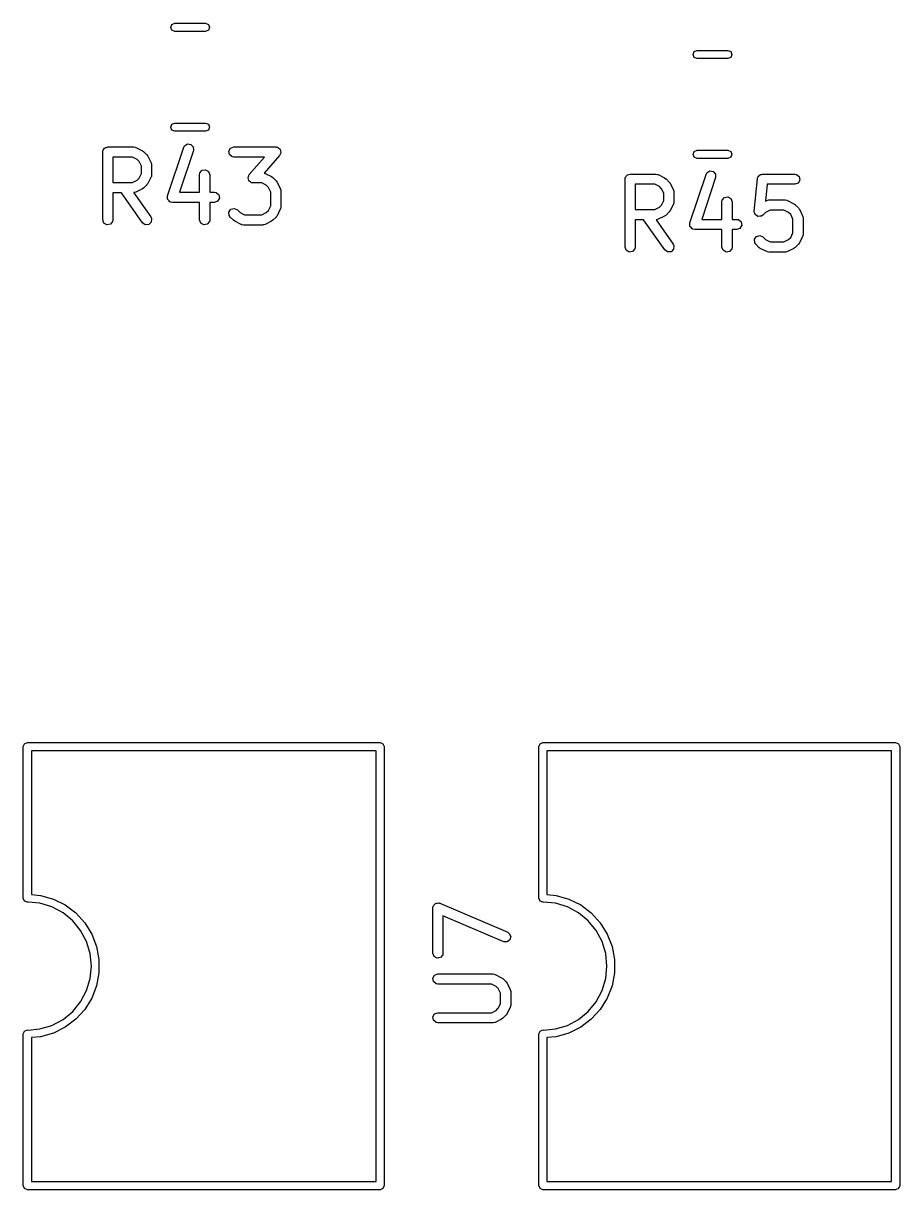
# Model space of a CAD drawing. Extents: x 51 to 223, y -135 to -33.
# Drawn here: x 134.16 to 147.09, y -111.97 to -94.78 of the extents above; entities that cross this region are included whole.
import ezdxf

# ---------------------------------------------------------------- set-up
doc = ezdxf.new("R2010")
doc.units = 0
doc.layers.add('BLACK', color=7, linetype='CONTINUOUS')

msp = doc.modelspace()

# ---------------------------------------------------------------- linework, layer by layer
at = {"layer": 'BLACK', "linetype": 'CONTINUOUS'}
for p, q in [((136.338, -94.84), (136.356, -94.7976)), ((136.356, -94.8824), (136.338, -94.84)), ((136.356, -94.7976), (136.398, -94.78)), ((136.398, -94.9), (136.356, -94.8824)), ((136.398, -94.78), (136.852, -94.78)), ((136.852, -94.78), (136.894, -94.7976)), ((136.894, -94.8824), (136.852, -94.9)), ((136.894, -94.7976), (136.912, -94.84)), ((136.912, -94.84), (136.894, -94.8824)), ((136.852, -94.9), (136.398, -94.9)), ((144.038, -95.24), (144.056, -95.1976)), ((144.056, -95.1976), (144.098, -95.18)), ((144.098, -95.18), (144.552, -95.18)), ((144.552, -95.18), (144.594, -95.1976)), ((144.594, -95.1976), (144.612, -95.24)), ((144.056, -95.2824), (144.038, -95.24)), ((144.098, -95.3), (144.056, -95.2824)), ((144.552, -95.3), (144.098, -95.3)), ((144.594, -95.2824), (144.552, -95.3)), ((144.612, -95.24), (144.594, -95.2824)), ((136.356, -96.2676), (136.398, -96.25)), ((136.398, -96.25), (136.852, -96.25)), ((136.852, -96.25), (136.894, -96.2676)), ((136.338, -96.31), (136.356, -96.2676)), ((136.356, -96.3524), (136.338, -96.31)), ((136.398, -96.37), (136.356, -96.3524)), ((136.852, -96.37), (136.398, -96.37)), ((136.894, -96.3524), (136.852, -96.37)), ((136.894, -96.2676), (136.912, -96.31)), ((136.912, -96.31), (136.894, -96.3524)), ((135.392, -96.609), (135.411, -96.6024)), ((135.411, -96.6024), (135.792, -96.6024)), ((135.792, -96.6024), (135.817, -96.6069)), ((135.817, -96.6069), (135.821, -96.6098)), ((136.292, -97.3203), (136.53, -96.606)), ((136.53, -96.606), (136.542, -96.5831)), ((136.542, -96.5831), (136.586, -96.5563)), ((136.586, -96.5563), (136.637, -96.5638)), ((136.637, -96.5638), (136.671, -96.6022)), ((136.671, -96.6022), (136.672, -96.6535)), ((137.22, -96.6199), (137.268, -96.6024)), ((137.268, -96.6024), (137.887, -96.6024)), ((137.887, -96.6024), (137.898, -96.6043)), ((137.898, -96.6043), (137.901, -96.6038)), ((137.901, -96.6038), (137.904, -96.6054)), ((137.904, -96.6054), (137.913, -96.6069)), ((137.913, -96.6069), (137.928, -96.6199)), ((135.336, -96.6774), (135.337, -96.6676)), ((135.336, -97.6774), (135.336, -96.6774)), ((135.337, -96.6644), (135.339, -96.6615)), ((135.337, -96.6676), (135.337, -96.6644)), ((135.339, -96.6615), (135.34, -96.6517)), ((135.34, -96.6517), (135.353, -96.6368)), ((135.353, -96.6368), (135.363, -96.6199)), ((135.363, -96.6199), (135.369, -96.6176)), ((135.369, -96.6176), (135.373, -96.6124)), ((135.373, -96.6124), (135.392, -96.609)), ((135.486, -96.7524), (135.486, -97.1262)), ((135.774, -96.7524), (135.486, -96.7524)), ((135.842, -96.7866), (135.774, -96.7524)), ((135.821, -96.6098), (135.825, -96.6103)), ((135.825, -96.6103), (135.92, -96.6579)), ((135.92, -96.6579), (135.938, -96.6713)), ((135.938, -96.6713), (135.94, -96.672)), ((135.94, -96.672), (135.988, -96.7196)), ((135.988, -96.7196), (136, -96.738)), ((136, -96.738), (136.002, -96.7391)), ((136.002, -96.7391), (136.049, -96.8343)), ((136.672, -96.6535), (136.467, -97.269)), ((137.194, -96.6644), (137.22, -96.6199)), ((137.203, -96.7149), (137.194, -96.6644)), ((137.242, -96.7479), (137.203, -96.7149)), ((137.268, -96.7524), (137.242, -96.7479)), ((137.722, -96.7524), (137.268, -96.7524)), ((137.497, -97.0089), (137.722, -96.7524)), ((137.943, -96.7268), (137.716, -96.9868)), ((137.928, -96.6199), (137.945, -96.6304)), ((137.951, -96.7079), (137.943, -96.7268)), ((137.945, -96.6304), (137.947, -96.636)), ((137.947, -96.636), (137.952, -96.6399)), ((137.961, -96.6904), (137.951, -96.7079)), ((137.952, -96.6399), (137.955, -96.6598)), ((137.955, -96.6598), (137.962, -96.6789)), ((137.962, -96.6789), (137.96, -96.6845)), ((137.96, -96.6845), (137.961, -96.6904)), ((144.038, -96.71), (144.056, -96.6676)), ((144.056, -96.7524), (144.038, -96.71)), ((144.056, -96.6676), (144.098, -96.65)), ((144.098, -96.77), (144.056, -96.7524)), ((144.098, -96.65), (144.552, -96.65)), ((144.552, -96.77), (144.098, -96.77)), ((144.552, -96.65), (144.594, -96.6676)), ((144.594, -96.7524), (144.552, -96.77)), ((144.594, -96.6676), (144.612, -96.71)), ((144.612, -96.71), (144.594, -96.7524)), ((135.873, -96.817), (135.842, -96.7866)), ((135.907, -96.8856), (135.873, -96.817)), ((135.907, -96.993), (135.907, -96.8856)), ((136.049, -96.8343), (136.057, -96.8593)), ((136.057, -96.8593), (136.056, -96.8636)), ((136.056, -96.8636), (136.057, -96.8679)), ((136.057, -96.8679), (136.057, -97.0107)), ((136.769, -96.9851), (136.802, -96.9458)), ((136.802, -96.9458), (136.852, -96.9369)), ((136.852, -96.9369), (136.897, -96.9625)), ((135.774, -97.1262), (135.842, -97.0919)), ((135.842, -97.0919), (135.873, -97.0615)), ((135.873, -97.0615), (135.907, -96.993)), ((136.049, -97.0443), (136.002, -97.1395)), ((136.05, -97.0398), (136.049, -97.0443)), ((136.053, -97.0364), (136.05, -97.0398)), ((136.057, -97.0107), (136.053, -97.0364)), ((136.764, -97.0107), (136.769, -96.9851)), ((136.764, -97.269), (136.764, -97.0107)), ((136.897, -96.9625), (136.914, -97.0107)), ((136.914, -97.0107), (136.914, -97.269)), ((137.479, -97.0568), (137.481, -97.0512)), ((137.485, -97.0759), (137.479, -97.0568)), ((137.48, -97.0453), (137.49, -97.0278)), ((137.481, -97.0512), (137.48, -97.0453)), ((137.489, -97.0958), (137.485, -97.0759)), ((137.493, -97.0997), (137.489, -97.0958)), ((137.49, -97.0278), (137.497, -97.0089)), ((137.495, -97.1053), (137.493, -97.0997)), ((137.512, -97.1158), (137.495, -97.1053)), ((137.528, -97.1288), (137.512, -97.1158)), ((137.716, -96.9868), (137.722, -96.9879)), ((137.722, -96.9879), (137.726, -96.9907)), ((137.726, -96.9907), (137.73, -96.9913)), ((137.73, -96.9913), (137.825, -97.0389)), ((137.825, -97.0389), (137.843, -97.0522)), ((137.843, -97.0522), (137.845, -97.0529)), ((137.845, -97.0529), (137.892, -97.1005)), ((137.892, -97.1005), (137.905, -97.1189)), ((137.905, -97.1189), (137.906, -97.12)), ((137.906, -97.12), (137.954, -97.2153)), ((143.036, -97.0774), (143.037, -97.0676)), ((143.036, -98.0774), (143.036, -97.0774)), ((143.037, -97.0644), (143.039, -97.0615)), ((143.037, -97.0676), (143.037, -97.0644)), ((143.039, -97.0615), (143.04, -97.0517)), ((143.04, -97.0517), (143.053, -97.0368)), ((143.053, -97.0368), (143.063, -97.0199)), ((143.063, -97.0199), (143.069, -97.0176)), ((143.069, -97.0176), (143.073, -97.0124)), ((143.073, -97.0124), (143.092, -97.009)), ((143.092, -97.009), (143.111, -97.0024)), ((143.111, -97.0024), (143.492, -97.0024)), ((143.492, -97.0024), (143.517, -97.0069)), ((143.517, -97.0069), (143.521, -97.0098)), ((143.521, -97.0098), (143.525, -97.0103)), ((143.525, -97.0103), (143.62, -97.0579)), ((143.62, -97.0579), (143.638, -97.0713)), ((143.638, -97.0713), (143.64, -97.072)), ((143.64, -97.072), (143.688, -97.1196)), ((143.688, -97.1196), (143.7, -97.138)), ((143.992, -97.7203), (144.23, -97.006)), ((144.372, -97.0535), (144.167, -97.669)), ((144.23, -97.006), (144.242, -96.9831)), ((144.242, -96.9831), (144.286, -96.9563)), ((144.286, -96.9563), (144.337, -96.9638)), ((144.337, -96.9638), (144.371, -97.0022)), ((144.371, -97.0022), (144.372, -97.0535)), ((144.941, -97.5461), (144.988, -97.0699)), ((144.988, -97.0699), (144.99, -97.0661)), ((144.989, -97.0644), (144.991, -97.0617)), ((144.99, -97.0661), (144.989, -97.0644)), ((144.991, -97.0617), (144.996, -97.0448)), ((144.996, -97.0448), (145.007, -97.0337)), ((145.007, -97.0337), (145.015, -97.0199)), ((145.015, -97.0199), (145.025, -97.0163)), ((145.025, -97.0163), (145.032, -97.009)), ((145.032, -97.009), (145.048, -97.0078)), ((145.048, -97.0078), (145.063, -97.0024)), ((145.063, -97.0024), (145.539, -97.0024)), ((145.539, -97.0024), (145.565, -97.0069)), ((145.565, -97.0069), (145.604, -97.0399)), ((145.613, -97.0904), (145.587, -97.1348)), ((145.604, -97.0399), (145.613, -97.0904)), ((135.486, -97.1262), (135.774, -97.1262)), ((135.61, -97.2762), (135.486, -97.2762)), ((135.486, -97.2762), (135.486, -97.6774)), ((135.921, -97.7204), (135.61, -97.2762)), ((135.796, -97.2747), (135.793, -97.2758)), ((135.793, -97.2758), (136.044, -97.6344)), ((135.8, -97.2757), (135.796, -97.2747)), ((135.825, -97.2683), (135.8, -97.2757)), ((135.92, -97.2207), (135.825, -97.2683)), ((135.922, -97.2195), (135.92, -97.2207)), ((135.94, -97.2066), (135.922, -97.2195)), ((135.988, -97.159), (135.94, -97.2066)), ((136.002, -97.1395), (135.988, -97.1575)), ((135.988, -97.1575), (135.988, -97.159)), ((136.467, -97.269), (136.764, -97.269)), ((136.914, -97.269), (136.982, -97.269)), ((136.982, -97.269), (137.008, -97.2736)), ((137.008, -97.2736), (137.047, -97.3065)), ((137.536, -97.1303), (137.528, -97.1288)), ((137.539, -97.1319), (137.536, -97.1303)), ((137.542, -97.1314), (137.539, -97.1319)), ((137.554, -97.1333), (137.542, -97.1314)), ((137.679, -97.1333), (137.554, -97.1333)), ((137.747, -97.1676), (137.679, -97.1333)), ((137.778, -97.198), (137.747, -97.1676)), ((137.812, -97.2665), (137.778, -97.198)), ((137.812, -97.4692), (137.812, -97.2665)), ((137.954, -97.2153), (137.961, -97.2402)), ((137.961, -97.2402), (137.96, -97.2446)), ((137.96, -97.2446), (137.962, -97.2488)), ((137.962, -97.2488), (137.962, -97.4869)), ((143.186, -97.1524), (143.186, -97.5262)), ((143.474, -97.1524), (143.186, -97.1524)), ((143.542, -97.1866), (143.474, -97.1524)), ((143.573, -97.217), (143.542, -97.1866)), ((143.607, -97.2856), (143.573, -97.217)), ((143.607, -97.393), (143.607, -97.2856)), ((143.7, -97.138), (143.702, -97.1391)), ((143.702, -97.1391), (143.749, -97.2343)), ((143.749, -97.2343), (143.757, -97.2593)), ((143.757, -97.2593), (143.756, -97.2636)), ((143.756, -97.2636), (143.757, -97.2679)), ((143.757, -97.2679), (143.757, -97.4107)), ((145.131, -97.1524), (145.106, -97.4006)), ((145.539, -97.1524), (145.131, -97.1524)), ((145.587, -97.1348), (145.539, -97.1524)), ((136.289, -97.331), (136.292, -97.3261)), ((136.293, -97.3512), (136.289, -97.331)), ((136.292, -97.3261), (136.292, -97.3203)), ((136.293, -97.3716), (136.293, -97.3512)), ((136.297, -97.3759), (136.293, -97.3716)), ((136.298, -97.3815), (136.297, -97.3759)), ((136.314, -97.3947), (136.298, -97.3815)), ((136.327, -97.41), (136.314, -97.3947)), ((136.333, -97.4108), (136.327, -97.41)), ((136.337, -97.4145), (136.333, -97.4108)), ((136.363, -97.419), (136.337, -97.4145)), ((136.764, -97.419), (136.363, -97.419)), ((136.764, -97.6774), (136.764, -97.419)), ((136.982, -97.419), (136.914, -97.419)), ((136.914, -97.419), (136.914, -97.6774)), ((137.03, -97.4015), (136.982, -97.419)), ((137.056, -97.3571), (137.03, -97.4015)), ((137.047, -97.3065), (137.056, -97.3571)), ((143.542, -97.4919), (143.573, -97.4615)), ((143.573, -97.4615), (143.607, -97.393)), ((143.749, -97.4443), (143.702, -97.5395)), ((143.75, -97.4398), (143.749, -97.4443)), ((143.753, -97.4364), (143.75, -97.4398)), ((143.757, -97.4107), (143.753, -97.4364)), ((144.464, -97.4107), (144.469, -97.3851)), ((144.464, -97.669), (144.464, -97.4107)), ((144.469, -97.3851), (144.502, -97.3458)), ((144.502, -97.3458), (144.552, -97.3369)), ((144.552, -97.3369), (144.597, -97.3625)), ((144.597, -97.3625), (144.614, -97.4107)), ((144.614, -97.4107), (144.614, -97.669)), ((145.106, -97.4006), (145.125, -97.3913)), ((145.125, -97.3913), (145.15, -97.3838)), ((145.15, -97.3838), (145.154, -97.3849)), ((145.154, -97.3849), (145.158, -97.3833)), ((145.158, -97.3833), (145.396, -97.3833)), ((145.396, -97.3833), (145.422, -97.3879)), ((145.422, -97.3879), (145.426, -97.3907)), ((145.426, -97.3907), (145.43, -97.3913)), ((145.43, -97.3913), (145.525, -97.4389)), ((145.525, -97.4389), (145.543, -97.4522)), ((145.543, -97.4522), (145.545, -97.4529)), ((145.545, -97.4529), (145.592, -97.5005)), ((136.044, -97.6344), (136.055, -97.658)), ((137.195, -97.5627), (137.225, -97.5207)), ((137.2, -97.6138), (137.195, -97.5627)), ((137.215, -97.6352), (137.2, -97.6138)), ((137.262, -97.6828), (137.215, -97.6352)), ((137.225, -97.5207), (137.274, -97.5074)), ((137.274, -97.5074), (137.321, -97.5291)), ((137.321, -97.5291), (137.36, -97.5681)), ((137.36, -97.5681), (137.428, -97.6024)), ((137.428, -97.6024), (137.679, -97.6024)), ((137.679, -97.6024), (137.747, -97.5681)), ((137.747, -97.5681), (137.778, -97.5377)), ((137.778, -97.5377), (137.812, -97.4692)), ((137.892, -97.6352), (137.845, -97.6828)), ((137.893, -97.6337), (137.892, -97.6352)), ((137.906, -97.6157), (137.893, -97.6337)), ((137.954, -97.5204), (137.906, -97.6157)), ((137.957, -97.5126), (137.954, -97.516)), ((137.954, -97.516), (137.954, -97.5204)), ((137.962, -97.4869), (137.957, -97.5126)), ((143.186, -97.5262), (143.474, -97.5262)), ((143.474, -97.5262), (143.542, -97.4919)), ((143.62, -97.6207), (143.525, -97.6683)), ((143.622, -97.6195), (143.62, -97.6207)), ((143.64, -97.6066), (143.622, -97.6195)), ((143.688, -97.559), (143.64, -97.6066)), ((143.702, -97.5395), (143.688, -97.5575)), ((143.688, -97.5575), (143.688, -97.559)), ((144.941, -97.5466), (144.941, -97.5461)), ((144.941, -97.547), (144.941, -97.5466)), ((144.947, -97.5714), (144.941, -97.547)), ((144.954, -97.5958), (144.947, -97.5714)), ((144.954, -97.5961), (144.954, -97.5958)), ((144.954, -97.5966), (144.954, -97.5961)), ((144.975, -97.611), (144.954, -97.5966)), ((144.995, -97.6258), (144.975, -97.611)), ((144.996, -97.6257), (144.995, -97.6258)), ((145.021, -97.6238), (144.996, -97.626)), ((144.996, -97.626), (144.996, -97.6257)), ((145.046, -97.6219), (145.021, -97.6238)), ((145.047, -97.6216), (145.046, -97.6219)), ((145.069, -97.6066), (145.047, -97.6215)), ((145.047, -97.6215), (145.047, -97.6216)), ((145.108, -97.5676), (145.069, -97.6066)), ((145.176, -97.5333), (145.108, -97.5676)), ((145.379, -97.5333), (145.176, -97.5333)), ((145.447, -97.5676), (145.379, -97.5333)), ((145.478, -97.598), (145.447, -97.5676)), ((145.512, -97.6665), (145.478, -97.598)), ((145.592, -97.5005), (145.605, -97.5189)), ((145.605, -97.5189), (145.606, -97.52)), ((145.606, -97.52), (145.654, -97.6153)), ((145.654, -97.6153), (145.661, -97.6402)), ((135.353, -97.7256), (135.336, -97.6774)), ((135.398, -97.7512), (135.353, -97.7256)), ((135.448, -97.7423), (135.398, -97.7512)), ((135.481, -97.703), (135.448, -97.7423)), ((135.486, -97.6774), (135.481, -97.703)), ((135.963, -97.7498), (135.921, -97.7204)), ((136.014, -97.7454), (135.963, -97.7498)), ((136.05, -97.7091), (136.014, -97.7454)), ((136.055, -97.658), (136.05, -97.7091)), ((136.782, -97.7256), (136.764, -97.6774)), ((136.826, -97.7512), (136.782, -97.7256)), ((136.877, -97.7423), (136.826, -97.7512)), ((136.91, -97.703), (136.877, -97.7423)), ((136.914, -97.6774), (136.91, -97.703)), ((137.264, -97.6835), (137.262, -97.6828)), ((137.282, -97.6968), (137.264, -97.6835)), ((137.377, -97.7445), (137.282, -97.6968)), ((137.382, -97.745), (137.377, -97.7445)), ((137.385, -97.7479), (137.382, -97.745)), ((137.411, -97.7524), (137.385, -97.7479)), ((137.696, -97.7524), (137.411, -97.7524)), ((137.701, -97.7508), (137.696, -97.7524)), ((137.705, -97.7519), (137.701, -97.7508)), ((137.73, -97.7445), (137.705, -97.7519)), ((137.825, -97.6968), (137.73, -97.7445)), ((137.826, -97.6957), (137.825, -97.6968)), ((137.845, -97.6828), (137.826, -97.6957)), ((143.31, -97.6762), (143.186, -97.6762)), ((143.186, -97.6762), (143.186, -98.0774)), ((143.621, -98.1204), (143.31, -97.6762)), ((143.496, -97.6747), (143.493, -97.6758)), ((143.493, -97.6758), (143.744, -98.0344)), ((143.5, -97.6757), (143.496, -97.6747)), ((143.525, -97.6683), (143.5, -97.6757)), ((143.989, -97.731), (143.992, -97.7261)), ((143.993, -97.7512), (143.989, -97.731)), ((143.992, -97.7261), (143.992, -97.7203)), ((143.993, -97.7716), (143.993, -97.7512)), ((143.997, -97.7759), (143.993, -97.7716)), ((143.998, -97.7815), (143.997, -97.7759)), ((144.014, -97.7947), (143.998, -97.7815)), ((144.027, -97.81), (144.014, -97.7947)), ((144.033, -97.8108), (144.027, -97.81)), ((144.037, -97.8145), (144.033, -97.8108)), ((144.167, -97.669), (144.464, -97.669)), ((144.614, -97.669), (144.682, -97.669)), ((144.682, -97.669), (144.708, -97.6736)), ((144.73, -97.8015), (144.682, -97.819)), ((144.708, -97.6736), (144.747, -97.7065)), ((144.756, -97.7571), (144.73, -97.8015)), ((144.747, -97.7065), (144.756, -97.7571)), ((145.512, -97.8692), (145.512, -97.6665)), ((145.661, -97.6402), (145.66, -97.6446)), ((145.66, -97.6446), (145.662, -97.6488)), ((145.662, -97.6488), (145.662, -97.8869)), ((144.063, -97.819), (144.037, -97.8145)), ((144.464, -97.819), (144.063, -97.819)), ((144.464, -98.0774), (144.464, -97.819)), ((144.682, -97.819), (144.614, -97.819)), ((144.614, -97.819), (144.614, -98.0774)), ((144.943, -97.9627), (144.972, -97.9207)), ((144.948, -98.0138), (144.943, -97.9627)), ((144.972, -97.9207), (145.022, -97.9074)), ((145.022, -97.9074), (145.069, -97.9291)), ((145.069, -97.9291), (145.108, -97.9681)), ((145.108, -97.9681), (145.176, -98.0024)), ((145.379, -98.0024), (145.447, -97.9681)), ((145.447, -97.9681), (145.478, -97.9377)), ((145.478, -97.9377), (145.512, -97.8692)), ((145.654, -97.9204), (145.606, -98.0157)), ((145.657, -97.9126), (145.654, -97.916)), ((145.654, -97.916), (145.654, -97.9204)), ((145.662, -97.8869), (145.657, -97.9126)), ((143.053, -98.1256), (143.036, -98.0774)), ((143.098, -98.1512), (143.053, -98.1256)), ((143.148, -98.1423), (143.098, -98.1512)), ((143.181, -98.103), (143.148, -98.1423)), ((143.186, -98.0774), (143.181, -98.103)), ((143.663, -98.1498), (143.621, -98.1204)), ((143.714, -98.1454), (143.663, -98.1498)), ((143.75, -98.1091), (143.714, -98.1454)), ((143.744, -98.0344), (143.755, -98.058)), ((143.755, -98.058), (143.75, -98.1091)), ((144.482, -98.1256), (144.464, -98.0774)), ((144.526, -98.1512), (144.482, -98.1256)), ((144.577, -98.1423), (144.526, -98.1512)), ((144.61, -98.103), (144.577, -98.1423)), ((144.614, -98.0774), (144.61, -98.103)), ((144.962, -98.0352), (144.948, -98.0138)), ((145.01, -98.0828), (144.962, -98.0352)), ((145.012, -98.0835), (145.01, -98.0828)), ((145.03, -98.0968), (145.012, -98.0835)), ((145.125, -98.1445), (145.03, -98.0968)), ((145.129, -98.145), (145.125, -98.1445)), ((145.133, -98.1479), (145.129, -98.145)), ((145.158, -98.1524), (145.133, -98.1479)), ((145.396, -98.1524), (145.158, -98.1524)), ((145.176, -98.0024), (145.379, -98.0024)), ((145.401, -98.1508), (145.396, -98.1524)), ((145.405, -98.1519), (145.401, -98.1508)), ((145.43, -98.1445), (145.405, -98.1519)), ((145.525, -98.0968), (145.43, -98.1445)), ((145.526, -98.0957), (145.525, -98.0968)), ((145.545, -98.0828), (145.526, -98.0957)), ((145.592, -98.0352), (145.545, -98.0828)), ((145.593, -98.0337), (145.592, -98.0352)), ((145.606, -98.0157), (145.593, -98.0337)), ((134.165, -105.44), (134.183, -105.398)), ((134.165, -107.675), (134.165, -105.44)), ((134.183, -105.398), (134.225, -105.38)), ((134.225, -105.38), (139.425, -105.38)), ((134.285, -105.5), (134.285, -107.621)), ((139.365, -105.5), (134.285, -105.5)), ((139.365, -111.85), (139.365, -105.5)), ((139.425, -105.38), (139.467, -105.398)), ((139.467, -105.398), (139.485, -105.44)), ((139.485, -105.44), (139.485, -111.91)), ((141.765, -105.44), (141.783, -105.398)), ((141.765, -107.675), (141.765, -105.44)), ((141.783, -105.398), (141.825, -105.38)), ((141.825, -105.38), (147.025, -105.38)), ((141.885, -105.5), (141.885, -107.621)), ((146.965, -105.5), (141.885, -105.5)), ((146.965, -111.85), (146.965, -105.5)), ((147.025, -105.38), (147.067, -105.398)), ((147.067, -105.398), (147.085, -105.44)), ((147.085, -105.44), (147.085, -111.91)), ((134.183, -107.717), (134.165, -107.675)), ((134.225, -107.735), (134.183, -107.717)), ((134.229, -107.733), (134.225, -107.735)), ((134.234, -107.731), (134.229, -107.733)), ((134.409, -107.749), (134.234, -107.731)), ((134.285, -107.621), (134.42, -107.633)), ((134.586, -107.802), (134.409, -107.749)), ((134.42, -107.633), (134.608, -107.687)), ((134.608, -107.687), (134.783, -107.774)), ((134.783, -107.774), (134.939, -107.892)), ((140.213, -107.785), (140.215, -107.777)), ((140.215, -107.777), (140.229, -107.766)), ((140.229, -107.766), (140.24, -107.753)), ((140.24, -107.753), (140.249, -107.751)), ((140.249, -107.751), (140.256, -107.746)), ((140.256, -107.746), (140.273, -107.747)), ((140.273, -107.747), (140.29, -107.744)), ((140.29, -107.744), (140.298, -107.748)), ((140.298, -107.748), (140.307, -107.749)), ((140.307, -107.749), (141.307, -108.177)), ((141.783, -107.717), (141.765, -107.675)), ((141.825, -107.735), (141.783, -107.717)), ((141.834, -107.731), (141.825, -107.735)), ((142.009, -107.749), (141.834, -107.731)), ((141.885, -107.621), (142.02, -107.633)), ((142.186, -107.802), (142.009, -107.749)), ((142.02, -107.633), (142.208, -107.687)), ((142.208, -107.687), (142.383, -107.774)), ((142.383, -107.774), (142.539, -107.892)), ((134.75, -107.89), (134.586, -107.802)), ((134.893, -108.007), (134.75, -107.89)), ((134.939, -107.892), (135.071, -108.036)), ((140.202, -107.818), (140.207, -107.792)), ((140.202, -108.485), (140.202, -107.818)), ((140.207, -107.792), (140.213, -107.785)), ((141.248, -108.315), (140.352, -107.932)), ((140.352, -107.932), (140.352, -108.485)), ((142.35, -107.89), (142.186, -107.802)), ((142.493, -108.007), (142.35, -107.89)), ((142.539, -107.892), (142.671, -108.036)), ((135.01, -108.15), (134.893, -108.007)), ((135.071, -108.036), (135.174, -108.203)), ((142.61, -108.15), (142.493, -108.007)), ((142.671, -108.036), (142.774, -108.203)), ((135.098, -108.314), (135.01, -108.15)), ((135.174, -108.203), (135.245, -108.385)), ((141.34, -108.287), (141.299, -108.318)), ((141.307, -108.177), (141.329, -108.192)), ((141.329, -108.192), (141.352, -108.238)), ((141.352, -108.238), (141.34, -108.287)), ((142.698, -108.314), (142.61, -108.15)), ((142.774, -108.203), (142.845, -108.385)), ((135.151, -108.491), (135.098, -108.314)), ((135.245, -108.385), (135.28, -108.577)), ((141.299, -108.318), (141.248, -108.315)), ((142.751, -108.491), (142.698, -108.314)), ((142.845, -108.385), (142.88, -108.577)), ((135.17, -108.675), (135.151, -108.491)), ((135.28, -108.577), (135.28, -108.773)), ((140.22, -108.533), (140.202, -108.485)), ((140.264, -108.558), (140.22, -108.533)), ((140.315, -108.549), (140.264, -108.558)), ((140.348, -108.51), (140.315, -108.549)), ((140.352, -108.485), (140.348, -108.51)), ((142.77, -108.675), (142.751, -108.491)), ((142.88, -108.577), (142.88, -108.773)), ((135.151, -108.859), (135.17, -108.675)), ((135.28, -108.773), (135.245, -108.965)), ((140.204, -108.852), (140.229, -108.808)), ((140.229, -108.808), (140.277, -108.79)), ((140.277, -108.79), (141.087, -108.79)), ((141.087, -108.79), (141.113, -108.795)), ((141.113, -108.795), (141.116, -108.798)), ((141.116, -108.798), (141.12, -108.798)), ((141.12, -108.798), (141.216, -108.846)), ((142.751, -108.859), (142.77, -108.675)), ((142.88, -108.773), (142.845, -108.965)), ((135.098, -109.036), (135.151, -108.859)), ((135.245, -108.965), (135.174, -109.147)), ((140.212, -108.903), (140.204, -108.852)), ((140.252, -108.936), (140.212, -108.903)), ((140.277, -108.94), (140.252, -108.936)), ((141.069, -108.94), (140.277, -108.94)), ((141.138, -108.975), (141.069, -108.94)), ((141.168, -109.005), (141.138, -108.975)), ((141.216, -108.846), (141.234, -108.859)), ((141.234, -108.859), (141.235, -108.86)), ((141.235, -108.86), (141.283, -108.908)), ((141.283, -108.908), (141.296, -108.926)), ((141.296, -108.926), (141.297, -108.927)), ((141.297, -108.927), (141.344, -109.022)), ((142.698, -109.036), (142.751, -108.859)), ((142.845, -108.965), (142.774, -109.147)), ((135.01, -109.2), (135.098, -109.036)), ((135.174, -109.147), (135.071, -109.314)), ((141.202, -109.074), (141.168, -109.005)), ((141.202, -109.229), (141.202, -109.074)), ((141.344, -109.022), (141.352, -109.047)), ((141.352, -109.047), (141.351, -109.052)), ((141.351, -109.052), (141.352, -109.056)), ((141.352, -109.056), (141.352, -109.246)), ((142.61, -109.2), (142.698, -109.036)), ((142.774, -109.147), (142.671, -109.314)), ((134.893, -109.343), (135.01, -109.2)), ((135.071, -109.314), (134.939, -109.458)), ((141.069, -109.362), (141.138, -109.328)), ((141.138, -109.328), (141.168, -109.297)), ((141.168, -109.297), (141.202, -109.229)), ((141.344, -109.28), (141.297, -109.375)), ((141.345, -109.276), (141.344, -109.28)), ((141.348, -109.272), (141.345, -109.276)), ((141.352, -109.246), (141.348, -109.272)), ((142.493, -109.343), (142.61, -109.2)), ((142.671, -109.314), (142.539, -109.458)), ((134.586, -109.548), (134.75, -109.46)), ((134.75, -109.46), (134.893, -109.343)), ((134.939, -109.458), (134.783, -109.576)), ((140.204, -109.424), (140.229, -109.379)), ((140.212, -109.474), (140.204, -109.424)), ((140.252, -109.507), (140.212, -109.474)), ((140.229, -109.379), (140.277, -109.362)), ((140.277, -109.362), (141.069, -109.362)), ((141.216, -109.456), (141.12, -109.504)), ((141.217, -109.455), (141.216, -109.456)), ((141.235, -109.442), (141.217, -109.455)), ((141.283, -109.395), (141.235, -109.442)), ((141.297, -109.375), (141.283, -109.393)), ((141.283, -109.393), (141.283, -109.395)), ((142.186, -109.548), (142.35, -109.46)), ((142.35, -109.46), (142.493, -109.343)), ((142.539, -109.458), (142.383, -109.576)), ((134.165, -109.675), (134.183, -109.633)), ((134.183, -109.633), (134.225, -109.615)), ((134.225, -109.615), (134.234, -109.619)), ((134.234, -109.619), (134.409, -109.601)), ((134.409, -109.601), (134.586, -109.548)), ((134.608, -109.663), (134.42, -109.717)), ((134.783, -109.576), (134.608, -109.663)), ((140.277, -109.512), (140.252, -109.507)), ((141.087, -109.512), (140.277, -109.512)), ((141.091, -109.51), (141.087, -109.512)), ((141.095, -109.511), (141.091, -109.51)), ((141.12, -109.504), (141.095, -109.511)), ((141.765, -109.675), (141.783, -109.633)), ((141.783, -109.633), (141.825, -109.615)), ((141.825, -109.615), (141.834, -109.619)), ((141.834, -109.619), (142.009, -109.601)), ((142.009, -109.601), (142.186, -109.548)), ((142.208, -109.663), (142.02, -109.717)), ((142.383, -109.576), (142.208, -109.663)), ((134.165, -111.91), (134.165, -109.675)), ((134.42, -109.717), (134.285, -109.729)), ((134.285, -109.729), (134.285, -111.85)), ((141.765, -111.91), (141.765, -109.675)), ((142.02, -109.717), (141.885, -109.729)), ((141.885, -109.729), (141.885, -111.85)), ((134.285, -111.85), (139.365, -111.85)), ((141.885, -111.85), (146.965, -111.85)), ((134.183, -111.952), (134.165, -111.91)), ((134.225, -111.97), (134.183, -111.952)), ((139.425, -111.97), (134.225, -111.97)), ((139.467, -111.952), (139.425, -111.97)), ((139.485, -111.91), (139.467, -111.952)), ((141.783, -111.952), (141.765, -111.91)), ((141.825, -111.97), (141.783, -111.952)), ((147.025, -111.97), (141.825, -111.97)), ((147.067, -111.952), (147.025, -111.97)), ((147.085, -111.91), (147.067, -111.952))]:
    msp.add_line(p, q, dxfattribs=at)

doc.saveas('drawing.dxf')
